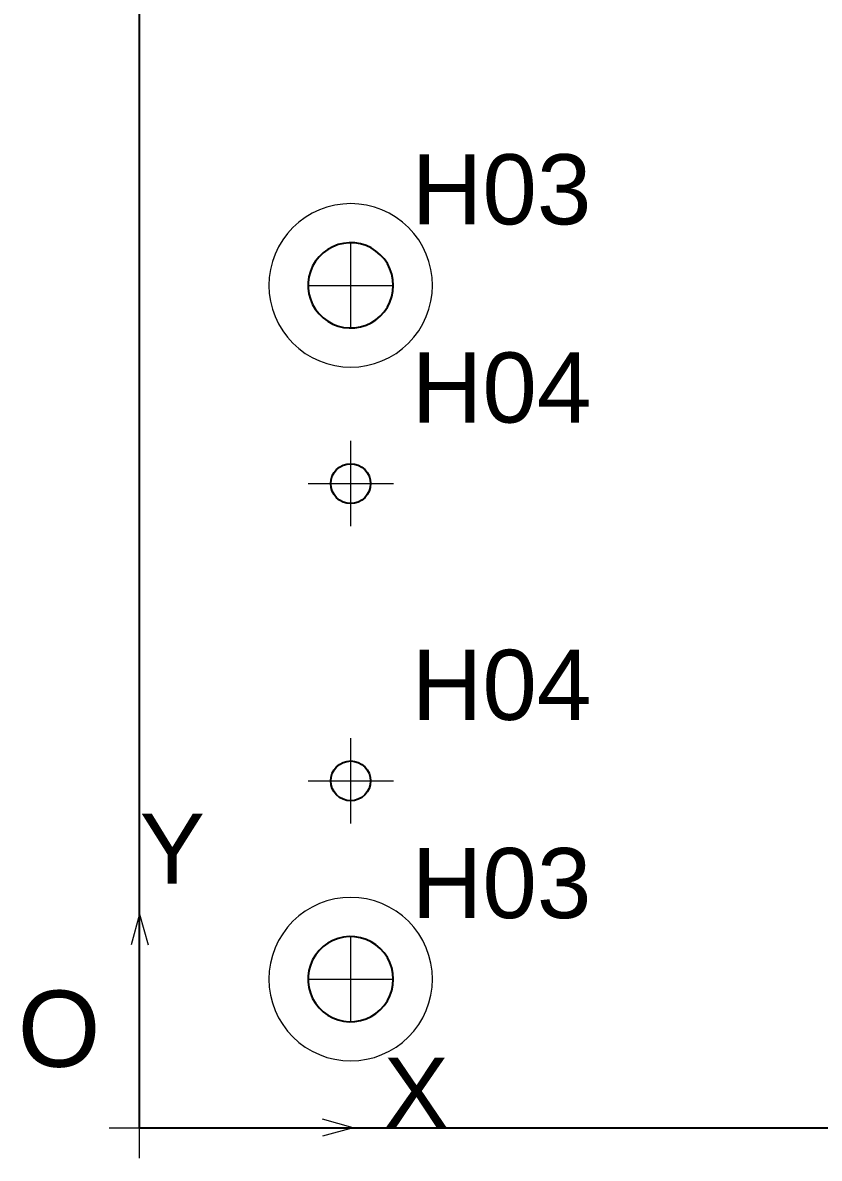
# Paper-space layout '01_三视图' of a CAD drawing. Header units: millimetres. Extents: x 8 to 450, y 8 to 289.
# Drawn here: x 140.92 to 167.04, y 58.5 to 95.74 of the extents above; entities that cross this region are included whole.
import ezdxf

# ---------------------------------------------------------------- set-up
doc = ezdxf.new("R2010")
doc.units = ezdxf.units.MM
doc.linetypes.add('WP_HIDDEN', pattern=[2.3, 1.5, -0.8])
for name, color, linetype, lineweight in [('ANNOTATIONS', 7, 'CONTINUOUS', 18), ('HIDDEN', 7, 'WP_HIDDEN', 13), ('VISIBLE', 7, 'CONTINUOUS', 25)]:
    doc.layers.add(name, color=color, linetype=linetype, lineweight=lineweight)
doc.styles.add('CJK', font='Arial Unicode.ttf')

psp = doc.layouts.new('01_三视图')

# ---------------------------------------------------------------- linework, layer by layer
at = {"layer": 'ANNOTATIONS'}
for p, q in [((151.672, 85.725), (151.672, 88.525)), ((150.273, 87.125), (153.073, 87.125)), ((151.672, 79.225), (151.672, 82.025)), ((150.273, 80.625), (153.073, 80.625)), ((151.672, 69.475), (151.672, 72.275)), ((150.273, 70.875), (153.073, 70.875)), ((144.75, 66.5), (144.47, 65.5)), ((144.75, 59.5), (144.75, 66.5)), ((144.75, 66.5), (145.03, 65.5)), ((151.672, 62.975), (151.672, 65.775)), ((150.273, 64.375), (153.073, 64.375)), ((144.75, 58.5), (144.75, 60.5)), ((151.75, 59.5), (150.75, 59.78)), ((143.75, 59.5), (145.75, 59.5)), ((144.75, 59.5), (151.75, 59.5)), ((151.75, 59.5), (150.75, 59.22))]:
    psp.add_line(p, q, dxfattribs=at)
at = {"layer": 'HIDDEN'}
for points in [[(154.354, 87.125), (154.341, 87.388), (154.302, 87.648), (154.238, 87.903), (154.15, 88.151), (154.037, 88.389), (153.902, 88.615), (153.745, 88.826), (153.568, 89.021), (153.373, 89.198), (153.162, 89.354), (152.936, 89.49), (152.699, 89.602), (152.451, 89.691), (152.196, 89.755), (151.935, 89.793), (151.672, 89.806), (151.41, 89.793), (151.149, 89.755), (150.894, 89.691), (150.646, 89.602), (150.409, 89.49), (150.183, 89.354), (149.972, 89.198), (149.777, 89.021), (149.6, 88.826), (149.443, 88.615), (149.308, 88.389), (149.195, 88.151), (149.107, 87.903), (149.043, 87.648), (149.004, 87.388), (148.991, 87.125), (149.004, 86.862), (149.043, 86.602), (149.107, 86.347), (149.195, 86.099), (149.308, 85.861), (149.443, 85.635), (149.6, 85.424), (149.777, 85.229), (149.972, 85.052), (150.183, 84.896), (150.409, 84.76), (150.646, 84.648), (150.894, 84.559), (151.149, 84.495), (151.41, 84.457), (151.672, 84.444), (151.935, 84.457), (152.196, 84.495), (152.451, 84.559), (152.699, 84.648), (152.936, 84.76), (153.162, 84.896), (153.373, 85.052), (153.568, 85.229), (153.745, 85.424), (153.902, 85.635), (154.037, 85.861), (154.15, 86.099), (154.238, 86.347), (154.302, 86.602), (154.341, 86.862), (154.354, 87.125)], [(154.354, 64.375), (154.341, 64.638), (154.302, 64.898), (154.238, 65.153), (154.15, 65.401), (154.037, 65.639), (153.902, 65.865), (153.745, 66.076), (153.568, 66.271), (153.373, 66.448), (153.162, 66.604), (152.936, 66.74), (152.699, 66.852), (152.451, 66.941), (152.196, 67.005), (151.935, 67.043), (151.672, 67.056), (151.41, 67.043), (151.149, 67.005), (150.894, 66.941), (150.646, 66.852), (150.409, 66.74), (150.183, 66.604), (149.972, 66.448), (149.777, 66.271), (149.6, 66.076), (149.443, 65.865), (149.308, 65.639), (149.195, 65.401), (149.107, 65.153), (149.043, 64.898), (149.004, 64.638), (148.991, 64.375), (149.004, 64.112), (149.043, 63.852), (149.107, 63.597), (149.195, 63.349), (149.308, 63.111), (149.443, 62.885), (149.6, 62.674), (149.777, 62.479), (149.972, 62.302), (150.183, 62.146), (150.409, 62.01), (150.646, 61.898), (150.894, 61.809), (151.149, 61.745), (151.41, 61.707), (151.672, 61.694), (151.935, 61.707), (152.196, 61.745), (152.451, 61.809), (152.699, 61.898), (152.936, 62.01), (153.162, 62.146), (153.373, 62.302), (153.568, 62.479), (153.745, 62.674), (153.902, 62.885), (154.037, 63.111), (154.15, 63.349), (154.238, 63.597), (154.302, 63.852), (154.341, 64.112), (154.354, 64.375)]]:
    psp.add_lwpolyline(points, dxfattribs=at)
at = {"layer": 'VISIBLE'}
for points in [[(144.75, 59.5), (144.75, 124.5)], [(153.07, 87.125), (153.058, 87.311), (153.02, 87.494), (152.959, 87.671), (152.875, 87.837), (152.769, 87.991), (152.644, 88.13), (152.501, 88.25), (152.344, 88.351), (152.175, 88.429), (151.996, 88.484), (151.812, 88.515), (151.626, 88.522), (151.44, 88.503), (151.258, 88.46), (151.084, 88.393), (150.921, 88.303), (150.77, 88.192), (150.636, 88.062), (150.52, 87.916), (150.425, 87.755), (150.352, 87.583), (150.303, 87.403), (150.278, 87.218), (150.278, 87.032), (150.303, 86.847), (150.352, 86.667), (150.425, 86.495), (150.52, 86.334), (150.636, 86.188), (150.77, 86.058), (150.921, 85.947), (151.084, 85.857), (151.258, 85.79), (151.44, 85.747), (151.626, 85.728), (151.812, 85.735), (151.996, 85.766), (152.175, 85.821), (152.344, 85.899), (152.501, 86), (152.644, 86.12), (152.769, 86.259), (152.875, 86.413), (152.959, 86.579), (153.02, 86.756), (153.058, 86.939), (153.07, 87.125)], [(151.019, 80.625), (151.032, 80.752), (151.069, 80.875), (151.129, 80.988), (151.211, 81.087), (151.31, 81.168), (151.423, 81.229), (151.545, 81.266), (151.672, 81.278), (151.8, 81.266), (151.922, 81.229), (152.035, 81.168), (152.134, 81.087), (152.216, 80.988), (152.276, 80.875), (152.313, 80.752), (152.326, 80.625), (152.313, 80.498), (152.276, 80.375), (152.216, 80.262), (152.134, 80.163), (152.035, 80.082), (151.922, 80.021), (151.8, 79.984), (151.672, 79.972), (151.545, 79.984), (151.423, 80.021), (151.31, 80.082), (151.211, 80.163), (151.129, 80.262), (151.069, 80.375), (151.032, 80.498), (151.019, 80.625)], [(151.019, 70.875), (151.032, 71.002), (151.069, 71.125), (151.129, 71.238), (151.211, 71.337), (151.31, 71.418), (151.423, 71.479), (151.545, 71.516), (151.672, 71.528), (151.8, 71.516), (151.922, 71.479), (152.035, 71.418), (152.134, 71.337), (152.216, 71.238), (152.276, 71.125), (152.313, 71.002), (152.326, 70.875), (152.313, 70.748), (152.276, 70.625), (152.216, 70.512), (152.134, 70.413), (152.035, 70.332), (151.922, 70.271), (151.8, 70.234), (151.672, 70.222), (151.545, 70.234), (151.423, 70.271), (151.31, 70.332), (151.211, 70.413), (151.129, 70.512), (151.069, 70.625), (151.032, 70.748), (151.019, 70.875)], [(153.07, 64.375), (153.058, 64.561), (153.02, 64.744), (152.959, 64.921), (152.875, 65.087), (152.769, 65.241), (152.644, 65.38), (152.501, 65.5), (152.344, 65.601), (152.175, 65.679), (151.996, 65.734), (151.812, 65.765), (151.626, 65.772), (151.44, 65.753), (151.258, 65.71), (151.084, 65.643), (150.921, 65.553), (150.77, 65.442), (150.636, 65.312), (150.52, 65.166), (150.425, 65.005), (150.352, 64.833), (150.303, 64.653), (150.278, 64.468), (150.278, 64.282), (150.303, 64.097), (150.352, 63.917), (150.425, 63.745), (150.52, 63.584), (150.636, 63.438), (150.77, 63.308), (150.921, 63.197), (151.084, 63.107), (151.258, 63.04), (151.44, 62.997), (151.626, 62.978), (151.812, 62.985), (151.996, 63.016), (152.175, 63.071), (152.344, 63.149), (152.501, 63.25), (152.644, 63.37), (152.769, 63.509), (152.875, 63.663), (152.959, 63.829), (153.02, 64.006), (153.058, 64.189), (153.07, 64.375)], [(144.75, 59.5), (177.25, 59.5)]]:
    psp.add_lwpolyline(points, dxfattribs=at)

# ---------------------------------------------------------------- texts
at = {"layer": 'ANNOTATIONS', "style": 'CJK'}
for s, height, p in [('H03', 2.3, (153.673, 89.125)), ('H04', 2.3, (153.673, 82.625)), ('H04', 2.3, (153.673, 72.875)), ('Y', 2.3, (144.75, 67.5)), ('H03', 2.3, (153.673, 66.375)), ('O', 2.5, (140.75, 61.5)), ('X', 2.3, (152.75, 59.5))]:
    psp.add_text(s, height=height, dxfattribs=at).set_placement(p)

doc.saveas('drawing.dxf')
